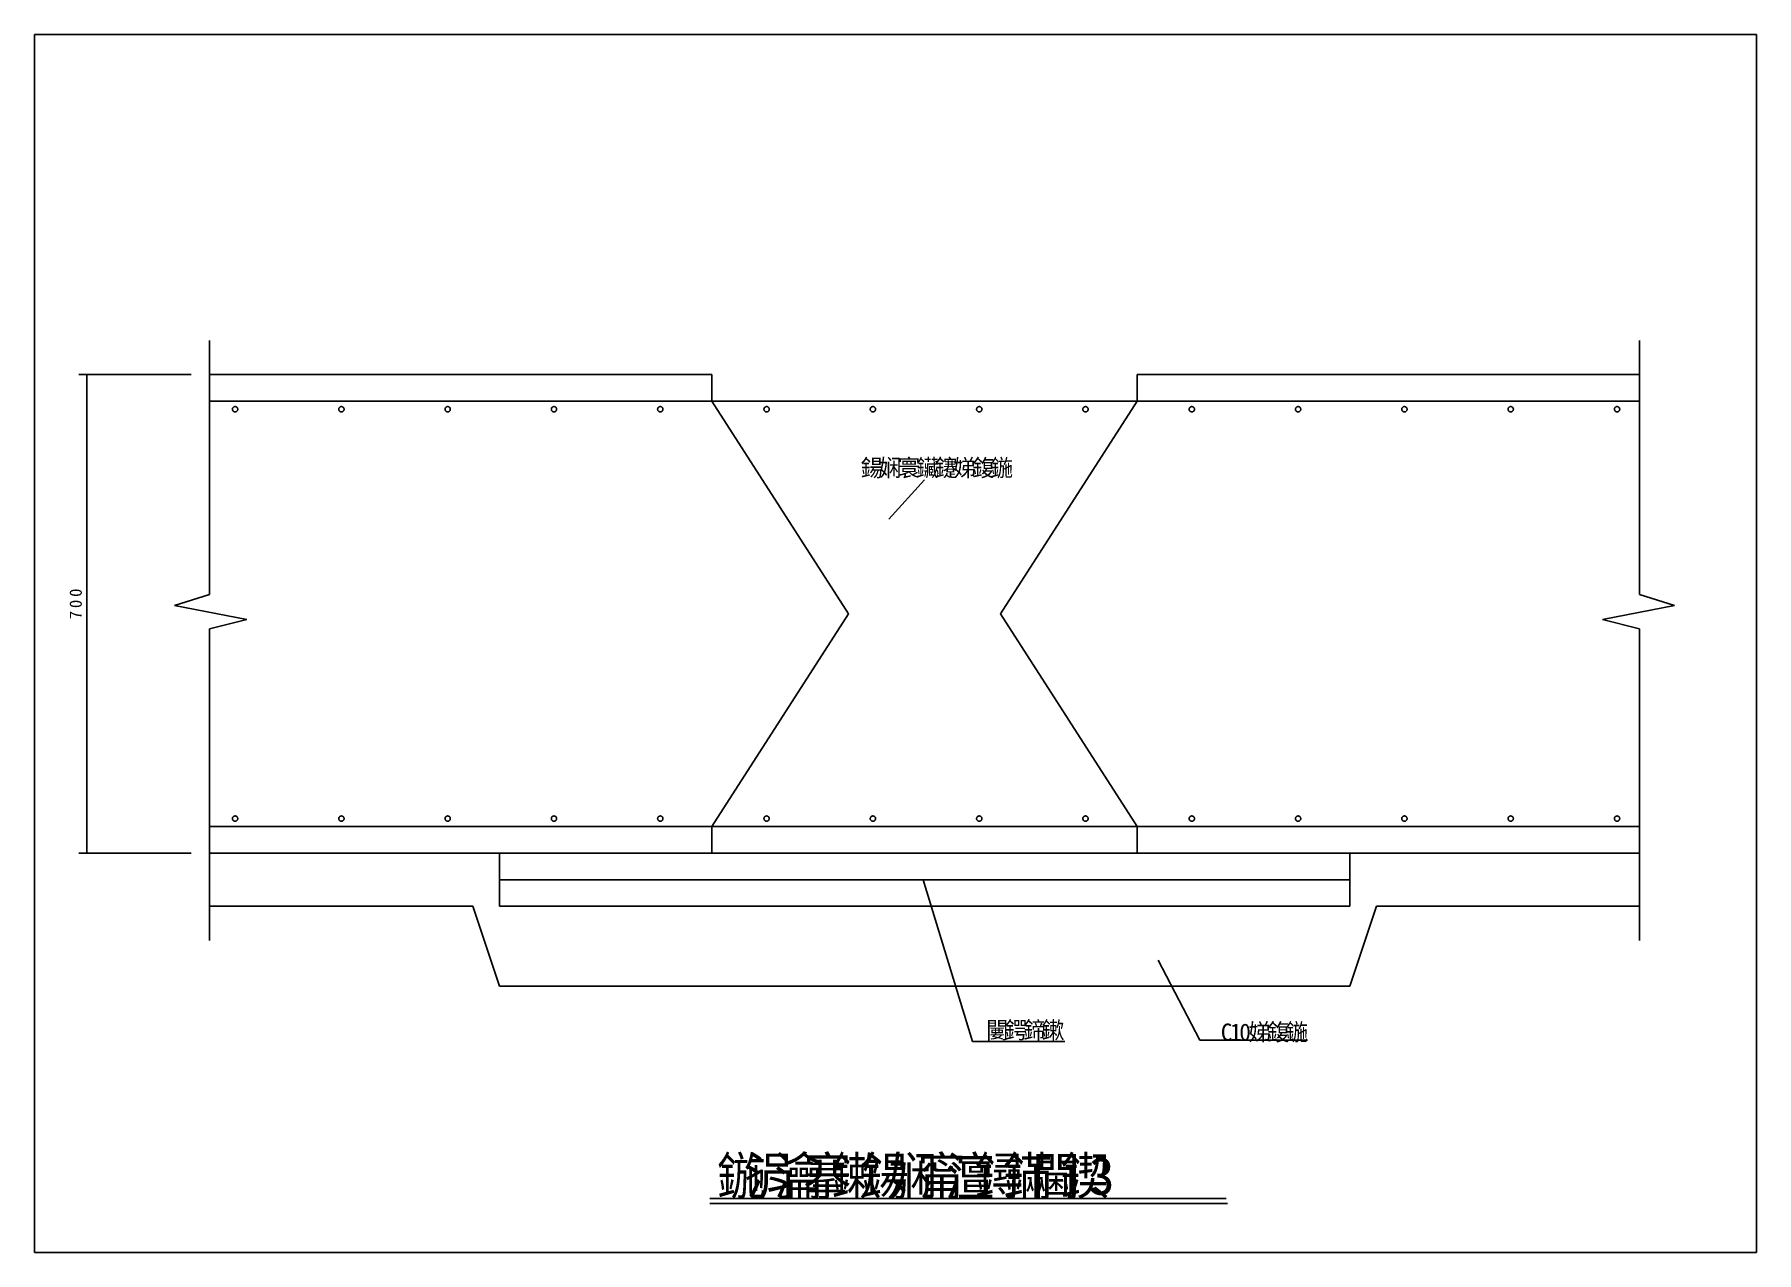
# Model space of a CAD drawing. Header units: metres. Extents: x 0 to 420, y 0 to 297.
import ezdxf

# ---------------------------------------------------------------- set-up
doc = ezdxf.new("R2010")
doc.units = ezdxf.units.M

msp = doc.modelspace()

# ---------------------------------------------------------------- linework, layer by layer
for p, q in [((420, 297), (0, 297)), ((0, 297), (0, 0)), ((420, 0), (420, 297)), ((42.71, 160.43), (42.71, 222.38)), ((391.48, 160.43), (391.48, 222.38)), ((38.19, 214.05), (10.8, 214.05)), ((12.8, 214.05), (12.8, 97.38)), ((42.71, 214.05), (165.24, 214.05)), ((165.24, 214.05), (165.24, 207.57)), ((268.95, 214.05), (391.48, 214.05)), ((268.95, 214.05), (268.95, 207.57)), ((42.71, 207.57), (391.48, 207.57)), ((165.24, 207.57), (198.57, 155.71)), ((268.95, 207.57), (235.61, 155.71)), ((208.4, 178.79), (217.06, 188.43)), ((42.71, 160.43), (34.18, 157.77)), ((391.48, 160.43), (400.01, 157.77)), ((34.18, 157.77), (51.76, 154.35)), ((198.57, 155.71), (165.24, 103.86)), ((235.61, 155.71), (268.95, 103.86)), ((400.01, 157.77), (382.42, 154.35)), ((51.76, 154.35), (42.71, 152.09)), ((42.71, 76.08), (42.71, 152.09)), ((382.42, 154.35), (391.48, 152.09)), ((391.48, 76.08), (391.48, 152.09)), ((42.71, 103.86), (391.48, 103.86)), ((165.24, 103.86), (165.24, 97.38)), ((268.95, 103.86), (268.95, 97.38)), ((38.19, 97.38), (10.8, 97.38)), ((391.48, 97.38), (42.71, 97.38)), ((113.39, 84.42), (113.39, 97.38)), ((320.8, 84.42), (320.8, 97.38)), ((113.39, 90.9), (320.8, 90.9)), ((216.77, 90.9), (228.81, 51.45)), ((106.91, 84.42), (42.71, 84.42)), ((106.91, 84.42), (113.39, 64.97)), ((320.8, 84.42), (113.39, 84.42)), ((327.28, 84.42), (320.8, 64.97)), ((391.48, 84.42), (327.28, 84.42)), ((274.04, 71.29), (284.24, 51.77)), ((320.8, 64.97), (113.39, 64.97)), ((228.81, 51.45), (251.31, 51.45)), ((284.24, 51.77), (310.46, 51.77)), ((164.69, 13.17), (290.68, 13.17)), ((164.69, 11.97), (290.97, 11.97)), ((0, 0), (420, 0))]:
    msp.add_line(p, q)
for points in [[(49.58, 205.62), (49.58, 205.68), (49.57, 205.75), (49.56, 205.81), (49.53, 205.87), (49.51, 205.93), (49.47, 205.98), (49.44, 206.03), (49.39, 206.08), (49.35, 206.12), (49.29, 206.16), (49.24, 206.19), (49.18, 206.22), (49.12, 206.24), (49.06, 206.26), (49, 206.27), (48.93, 206.27), (48.87, 206.27), (48.81, 206.26), (48.75, 206.24), (48.69, 206.22), (48.63, 206.19), (48.57, 206.16), (48.52, 206.12), (48.48, 206.08), (48.43, 206.03), (48.4, 205.98), (48.36, 205.93), (48.34, 205.87), (48.31, 205.81), (48.3, 205.75), (48.29, 205.68), (48.29, 205.62), (48.29, 205.62)], [(75.51, 205.62), (75.51, 205.68), (75.5, 205.75), (75.48, 205.81), (75.46, 205.87), (75.43, 205.93), (75.4, 205.98), (75.36, 206.03), (75.32, 206.08), (75.27, 206.12), (75.22, 206.16), (75.17, 206.19), (75.11, 206.22), (75.05, 206.24), (74.99, 206.26), (74.92, 206.27), (74.86, 206.27), (74.8, 206.27), (74.73, 206.26), (74.67, 206.24), (74.61, 206.22), (74.56, 206.19), (74.5, 206.16), (74.45, 206.12), (74.4, 206.08), (74.36, 206.03), (74.32, 205.98), (74.29, 205.93), (74.26, 205.87), (74.24, 205.81), (74.23, 205.75), (74.22, 205.68), (74.21, 205.62), (74.21, 205.62)], [(101.43, 205.62), (101.43, 205.68), (101.42, 205.75), (101.41, 205.81), (101.39, 205.87), (101.36, 205.93), (101.33, 205.98), (101.29, 206.03), (101.25, 206.08), (101.2, 206.12), (101.15, 206.16), (101.09, 206.19), (101.03, 206.22), (100.97, 206.24), (100.91, 206.26), (100.85, 206.27), (100.79, 206.27), (100.72, 206.27), (100.66, 206.26), (100.6, 206.24), (100.54, 206.22), (100.48, 206.19), (100.43, 206.16), (100.38, 206.12), (100.33, 206.08), (100.29, 206.03), (100.25, 205.98), (100.22, 205.93), (100.19, 205.87), (100.17, 205.81), (100.15, 205.75), (100.14, 205.68), (100.14, 205.62), (100.14, 205.62)], [(127.36, 205.62), (127.36, 205.68), (127.35, 205.75), (127.33, 205.81), (127.31, 205.87), (127.28, 205.93), (127.25, 205.98), (127.21, 206.03), (127.17, 206.08), (127.12, 206.12), (127.07, 206.16), (127.02, 206.19), (126.96, 206.22), (126.9, 206.24), (126.84, 206.26), (126.78, 206.27), (126.71, 206.27), (126.65, 206.27), (126.59, 206.26), (126.52, 206.24), (126.46, 206.22), (126.41, 206.19), (126.35, 206.16), (126.3, 206.12), (126.25, 206.08), (126.21, 206.03), (126.17, 205.98), (126.14, 205.93), (126.11, 205.87), (126.09, 205.81), (126.08, 205.75), (126.07, 205.68), (126.06, 205.62), (126.06, 205.62)], [(153.29, 205.62), (153.28, 205.68), (153.27, 205.75), (153.26, 205.81), (153.24, 205.87), (153.21, 205.93), (153.18, 205.98), (153.14, 206.03), (153.1, 206.08), (153.05, 206.12), (153, 206.16), (152.94, 206.19), (152.89, 206.22), (152.83, 206.24), (152.76, 206.26), (152.7, 206.27), (152.64, 206.27), (152.58, 206.27), (152.51, 206.26), (152.45, 206.24), (152.39, 206.22), (152.33, 206.19), (152.28, 206.16), (152.23, 206.12), (152.18, 206.08), (152.14, 206.03), (152.1, 205.98), (152.07, 205.93), (152.04, 205.87), (152.02, 205.81), (152, 205.75), (151.99, 205.68), (151.99, 205.62), (151.99, 205.62)], [(179.21, 205.62), (179.21, 205.68), (179.2, 205.75), (179.18, 205.81), (179.16, 205.87), (179.14, 205.93), (179.1, 205.98), (179.07, 206.03), (179.02, 206.08), (178.98, 206.12), (178.92, 206.16), (178.87, 206.19), (178.81, 206.22), (178.75, 206.24), (178.69, 206.26), (178.63, 206.27), (178.56, 206.27), (178.5, 206.27), (178.44, 206.26), (178.38, 206.24), (178.32, 206.22), (178.26, 206.19), (178.2, 206.16), (178.15, 206.12), (178.11, 206.08), (178.06, 206.03), (178.03, 205.98), (177.99, 205.93), (177.97, 205.87), (177.94, 205.81), (177.93, 205.75), (177.92, 205.68), (177.92, 205.62), (177.92, 205.62)], [(205.14, 205.62), (205.14, 205.68), (205.13, 205.75), (205.11, 205.81), (205.09, 205.87), (205.06, 205.93), (205.03, 205.98), (204.99, 206.03), (204.95, 206.08), (204.9, 206.12), (204.85, 206.16), (204.8, 206.19), (204.74, 206.22), (204.68, 206.24), (204.62, 206.26), (204.55, 206.27), (204.49, 206.27), (204.43, 206.27), (204.36, 206.26), (204.3, 206.24), (204.24, 206.22), (204.18, 206.19), (204.13, 206.16), (204.08, 206.12), (204.03, 206.08), (203.99, 206.03), (203.95, 205.98), (203.92, 205.93), (203.89, 205.87), (203.87, 205.81), (203.85, 205.75), (203.85, 205.68), (203.84, 205.62), (203.84, 205.62)], [(231.06, 205.62), (231.06, 205.68), (231.05, 205.75), (231.04, 205.81), (231.02, 205.87), (230.99, 205.93), (230.96, 205.98), (230.92, 206.03), (230.87, 206.08), (230.83, 206.12), (230.78, 206.16), (230.72, 206.19), (230.66, 206.22), (230.6, 206.24), (230.54, 206.26), (230.48, 206.27), (230.42, 206.27), (230.35, 206.27), (230.29, 206.26), (230.23, 206.24), (230.17, 206.22), (230.11, 206.19), (230.06, 206.16), (230.01, 206.12), (229.96, 206.08), (229.92, 206.03), (229.88, 205.98), (229.84, 205.93), (229.82, 205.87), (229.8, 205.81), (229.78, 205.75), (229.77, 205.68), (229.77, 205.62), (229.77, 205.62)], [(256.99, 205.62), (256.99, 205.68), (256.98, 205.75), (256.96, 205.81), (256.94, 205.87), (256.91, 205.93), (256.88, 205.98), (256.84, 206.03), (256.8, 206.08), (256.75, 206.12), (256.7, 206.16), (256.65, 206.19), (256.59, 206.22), (256.53, 206.24), (256.47, 206.26), (256.41, 206.27), (256.34, 206.27), (256.28, 206.27), (256.22, 206.26), (256.15, 206.24), (256.09, 206.22), (256.04, 206.19), (255.98, 206.16), (255.93, 206.12), (255.88, 206.08), (255.84, 206.03), (255.8, 205.98), (255.77, 205.93), (255.74, 205.87), (255.72, 205.81), (255.71, 205.75), (255.7, 205.68), (255.69, 205.62), (255.69, 205.62)], [(282.92, 205.62), (282.91, 205.68), (282.9, 205.75), (282.89, 205.81), (282.87, 205.87), (282.84, 205.93), (282.81, 205.98), (282.77, 206.03), (282.73, 206.08), (282.68, 206.12), (282.63, 206.16), (282.57, 206.19), (282.52, 206.22), (282.46, 206.24), (282.39, 206.26), (282.33, 206.27), (282.27, 206.27), (282.2, 206.27), (282.14, 206.26), (282.08, 206.24), (282.02, 206.22), (281.96, 206.19), (281.91, 206.16), (281.86, 206.12), (281.81, 206.08), (281.77, 206.03), (281.73, 205.98), (281.7, 205.93), (281.67, 205.87), (281.65, 205.81), (281.63, 205.75), (281.62, 205.68), (281.62, 205.62), (281.62, 205.62)], [(308.84, 205.62), (308.84, 205.68), (308.83, 205.75), (308.81, 205.81), (308.79, 205.87), (308.77, 205.93), (308.73, 205.98), (308.7, 206.03), (308.65, 206.08), (308.61, 206.12), (308.55, 206.16), (308.5, 206.19), (308.44, 206.22), (308.38, 206.24), (308.32, 206.26), (308.26, 206.27), (308.19, 206.27), (308.13, 206.27), (308.07, 206.26), (308.01, 206.24), (307.95, 206.22), (307.89, 206.19), (307.83, 206.16), (307.78, 206.12), (307.74, 206.08), (307.69, 206.03), (307.66, 205.98), (307.62, 205.93), (307.6, 205.87), (307.57, 205.81), (307.56, 205.75), (307.55, 205.68), (307.55, 205.62), (307.55, 205.62)], [(334.77, 205.62), (334.77, 205.68), (334.76, 205.75), (334.74, 205.81), (334.72, 205.87), (334.69, 205.93), (334.66, 205.98), (334.62, 206.03), (334.58, 206.08), (334.53, 206.12), (334.48, 206.16), (334.43, 206.19), (334.37, 206.22), (334.31, 206.24), (334.25, 206.26), (334.18, 206.27), (334.12, 206.27), (334.06, 206.27), (333.99, 206.26), (333.93, 206.24), (333.87, 206.22), (333.81, 206.19), (333.76, 206.16), (333.71, 206.12), (333.66, 206.08), (333.62, 206.03), (333.58, 205.98), (333.55, 205.93), (333.52, 205.87), (333.5, 205.81), (333.48, 205.75), (333.48, 205.68), (333.47, 205.62), (333.47, 205.62)], [(360.69, 205.62), (360.69, 205.68), (360.68, 205.75), (360.67, 205.81), (360.64, 205.87), (360.62, 205.93), (360.58, 205.98), (360.55, 206.03), (360.5, 206.08), (360.46, 206.12), (360.41, 206.16), (360.35, 206.19), (360.29, 206.22), (360.23, 206.24), (360.17, 206.26), (360.11, 206.27), (360.05, 206.27), (359.98, 206.27), (359.92, 206.26), (359.86, 206.24), (359.8, 206.22), (359.74, 206.19), (359.69, 206.16), (359.63, 206.12), (359.59, 206.08), (359.54, 206.03), (359.51, 205.98), (359.47, 205.93), (359.45, 205.87), (359.43, 205.81), (359.41, 205.75), (359.4, 205.68), (359.4, 205.62), (359.4, 205.62)], [(386.62, 205.62), (386.62, 205.68), (386.61, 205.75), (386.59, 205.81), (386.57, 205.87), (386.54, 205.93), (386.51, 205.98), (386.47, 206.03), (386.43, 206.08), (386.38, 206.12), (386.33, 206.16), (386.28, 206.19), (386.22, 206.22), (386.16, 206.24), (386.1, 206.26), (386.04, 206.27), (385.97, 206.27), (385.91, 206.27), (385.85, 206.26), (385.78, 206.24), (385.72, 206.22), (385.67, 206.19), (385.61, 206.16), (385.56, 206.12), (385.51, 206.08), (385.47, 206.03), (385.43, 205.98), (385.4, 205.93), (385.37, 205.87), (385.35, 205.81), (385.34, 205.75), (385.33, 205.68), (385.32, 205.62), (385.32, 205.62)], [(48.29, 205.62), (48.29, 205.56), (48.3, 205.49), (48.31, 205.43), (48.34, 205.37), (48.36, 205.32), (48.4, 205.26), (48.43, 205.21), (48.48, 205.16), (48.52, 205.12), (48.57, 205.08), (48.63, 205.05), (48.69, 205.02), (48.75, 205), (48.81, 204.98), (48.87, 204.98), (48.93, 204.97), (49, 204.98), (49.06, 204.98), (49.12, 205), (49.18, 205.02), (49.24, 205.05), (49.29, 205.08), (49.35, 205.12), (49.39, 205.16), (49.44, 205.21), (49.47, 205.26), (49.51, 205.32), (49.53, 205.37), (49.56, 205.43), (49.57, 205.49), (49.58, 205.56), (49.58, 205.62), (49.58, 205.62)], [(74.21, 205.62), (74.22, 205.56), (74.23, 205.49), (74.24, 205.43), (74.26, 205.37), (74.29, 205.32), (74.32, 205.26), (74.36, 205.21), (74.4, 205.16), (74.45, 205.12), (74.5, 205.08), (74.56, 205.05), (74.61, 205.02), (74.67, 205), (74.73, 204.98), (74.8, 204.98), (74.86, 204.97), (74.92, 204.98), (74.99, 204.98), (75.05, 205), (75.11, 205.02), (75.17, 205.05), (75.22, 205.08), (75.27, 205.12), (75.32, 205.16), (75.36, 205.21), (75.4, 205.26), (75.43, 205.32), (75.46, 205.37), (75.48, 205.43), (75.5, 205.49), (75.51, 205.56), (75.51, 205.62), (75.51, 205.62)], [(100.14, 205.62), (100.14, 205.56), (100.15, 205.49), (100.17, 205.43), (100.19, 205.37), (100.22, 205.32), (100.25, 205.26), (100.29, 205.21), (100.33, 205.16), (100.38, 205.12), (100.43, 205.08), (100.48, 205.05), (100.54, 205.02), (100.6, 205), (100.66, 204.98), (100.72, 204.98), (100.79, 204.97), (100.85, 204.98), (100.91, 204.98), (100.97, 205), (101.03, 205.02), (101.09, 205.05), (101.15, 205.08), (101.2, 205.12), (101.25, 205.16), (101.29, 205.21), (101.33, 205.26), (101.36, 205.32), (101.39, 205.37), (101.41, 205.43), (101.42, 205.49), (101.43, 205.56), (101.43, 205.62), (101.43, 205.62)], [(126.06, 205.62), (126.07, 205.56), (126.08, 205.49), (126.09, 205.43), (126.11, 205.37), (126.14, 205.32), (126.17, 205.26), (126.21, 205.21), (126.25, 205.16), (126.3, 205.12), (126.35, 205.08), (126.41, 205.05), (126.46, 205.02), (126.52, 205), (126.59, 204.98), (126.65, 204.98), (126.71, 204.97), (126.78, 204.98), (126.84, 204.98), (126.9, 205), (126.96, 205.02), (127.02, 205.05), (127.07, 205.08), (127.12, 205.12), (127.17, 205.16), (127.21, 205.21), (127.25, 205.26), (127.28, 205.32), (127.31, 205.37), (127.33, 205.43), (127.35, 205.49), (127.36, 205.56), (127.36, 205.62), (127.36, 205.62)], [(151.99, 205.62), (151.99, 205.56), (152, 205.49), (152.02, 205.43), (152.04, 205.37), (152.07, 205.32), (152.1, 205.26), (152.14, 205.21), (152.18, 205.16), (152.23, 205.12), (152.28, 205.08), (152.33, 205.05), (152.39, 205.02), (152.45, 205), (152.51, 204.98), (152.58, 204.98), (152.64, 204.97), (152.7, 204.98), (152.76, 204.98), (152.83, 205), (152.89, 205.02), (152.94, 205.05), (153, 205.08), (153.05, 205.12), (153.1, 205.16), (153.14, 205.21), (153.18, 205.26), (153.21, 205.32), (153.24, 205.37), (153.26, 205.43), (153.27, 205.49), (153.28, 205.56), (153.29, 205.62), (153.29, 205.62)], [(177.92, 205.62), (177.92, 205.56), (177.93, 205.49), (177.94, 205.43), (177.97, 205.37), (177.99, 205.32), (178.03, 205.26), (178.06, 205.21), (178.11, 205.16), (178.15, 205.12), (178.2, 205.08), (178.26, 205.05), (178.32, 205.02), (178.38, 205), (178.44, 204.98), (178.5, 204.98), (178.56, 204.97), (178.63, 204.98), (178.69, 204.98), (178.75, 205), (178.81, 205.02), (178.87, 205.05), (178.92, 205.08), (178.98, 205.12), (179.02, 205.16), (179.07, 205.21), (179.1, 205.26), (179.14, 205.32), (179.16, 205.37), (179.18, 205.43), (179.2, 205.49), (179.21, 205.56), (179.21, 205.62), (179.21, 205.62)], [(203.84, 205.62), (203.85, 205.56), (203.85, 205.49), (203.87, 205.43), (203.89, 205.37), (203.92, 205.32), (203.95, 205.26), (203.99, 205.21), (204.03, 205.16), (204.08, 205.12), (204.13, 205.08), (204.18, 205.05), (204.24, 205.02), (204.3, 205), (204.36, 204.98), (204.43, 204.98), (204.49, 204.97), (204.55, 204.98), (204.62, 204.98), (204.68, 205), (204.74, 205.02), (204.8, 205.05), (204.85, 205.08), (204.9, 205.12), (204.95, 205.16), (204.99, 205.21), (205.03, 205.26), (205.06, 205.32), (205.09, 205.37), (205.11, 205.43), (205.13, 205.49), (205.14, 205.56), (205.14, 205.62), (205.14, 205.62)], [(229.77, 205.62), (229.77, 205.56), (229.78, 205.49), (229.8, 205.43), (229.82, 205.37), (229.84, 205.32), (229.88, 205.26), (229.92, 205.21), (229.96, 205.16), (230.01, 205.12), (230.06, 205.08), (230.11, 205.05), (230.17, 205.02), (230.23, 205), (230.29, 204.98), (230.35, 204.98), (230.42, 204.97), (230.48, 204.98), (230.54, 204.98), (230.6, 205), (230.66, 205.02), (230.72, 205.05), (230.78, 205.08), (230.83, 205.12), (230.87, 205.16), (230.92, 205.21), (230.96, 205.26), (230.99, 205.32), (231.02, 205.37), (231.04, 205.43), (231.05, 205.49), (231.06, 205.56), (231.06, 205.62), (231.06, 205.62)], [(255.69, 205.62), (255.7, 205.56), (255.71, 205.49), (255.72, 205.43), (255.74, 205.37), (255.77, 205.32), (255.8, 205.26), (255.84, 205.21), (255.88, 205.16), (255.93, 205.12), (255.98, 205.08), (256.04, 205.05), (256.09, 205.02), (256.15, 205), (256.22, 204.98), (256.28, 204.98), (256.34, 204.97), (256.41, 204.98), (256.47, 204.98), (256.53, 205), (256.59, 205.02), (256.65, 205.05), (256.7, 205.08), (256.75, 205.12), (256.8, 205.16), (256.84, 205.21), (256.88, 205.26), (256.91, 205.32), (256.94, 205.37), (256.96, 205.43), (256.98, 205.49), (256.99, 205.56), (256.99, 205.62), (256.99, 205.62)], [(281.62, 205.62), (281.62, 205.56), (281.63, 205.49), (281.65, 205.43), (281.67, 205.37), (281.7, 205.32), (281.73, 205.26), (281.77, 205.21), (281.81, 205.16), (281.86, 205.12), (281.91, 205.08), (281.96, 205.05), (282.02, 205.02), (282.08, 205), (282.14, 204.98), (282.2, 204.98), (282.27, 204.97), (282.33, 204.98), (282.39, 204.98), (282.46, 205), (282.52, 205.02), (282.57, 205.05), (282.63, 205.08), (282.68, 205.12), (282.73, 205.16), (282.77, 205.21), (282.81, 205.26), (282.84, 205.32), (282.87, 205.37), (282.89, 205.43), (282.9, 205.49), (282.91, 205.56), (282.92, 205.62), (282.92, 205.62)], [(307.55, 205.62), (307.55, 205.56), (307.56, 205.49), (307.57, 205.43), (307.6, 205.37), (307.62, 205.32), (307.66, 205.26), (307.69, 205.21), (307.74, 205.16), (307.78, 205.12), (307.83, 205.08), (307.89, 205.05), (307.95, 205.02), (308.01, 205), (308.07, 204.98), (308.13, 204.98), (308.19, 204.97), (308.26, 204.98), (308.32, 204.98), (308.38, 205), (308.44, 205.02), (308.5, 205.05), (308.55, 205.08), (308.61, 205.12), (308.65, 205.16), (308.7, 205.21), (308.73, 205.26), (308.77, 205.32), (308.79, 205.37), (308.81, 205.43), (308.83, 205.49), (308.84, 205.56), (308.84, 205.62), (308.84, 205.62)], [(333.47, 205.62), (333.48, 205.56), (333.48, 205.49), (333.5, 205.43), (333.52, 205.37), (333.55, 205.32), (333.58, 205.26), (333.62, 205.21), (333.66, 205.16), (333.71, 205.12), (333.76, 205.08), (333.81, 205.05), (333.87, 205.02), (333.93, 205), (333.99, 204.98), (334.06, 204.98), (334.12, 204.97), (334.18, 204.98), (334.25, 204.98), (334.31, 205), (334.37, 205.02), (334.43, 205.05), (334.48, 205.08), (334.53, 205.12), (334.58, 205.16), (334.62, 205.21), (334.66, 205.26), (334.69, 205.32), (334.72, 205.37), (334.74, 205.43), (334.76, 205.49), (334.77, 205.56), (334.77, 205.62), (334.77, 205.62)], [(359.4, 205.62), (359.4, 205.56), (359.41, 205.49), (359.43, 205.43), (359.45, 205.37), (359.47, 205.32), (359.51, 205.26), (359.54, 205.21), (359.59, 205.16), (359.63, 205.12), (359.69, 205.08), (359.74, 205.05), (359.8, 205.02), (359.86, 205), (359.92, 204.98), (359.98, 204.98), (360.05, 204.97), (360.11, 204.98), (360.17, 204.98), (360.23, 205), (360.29, 205.02), (360.35, 205.05), (360.41, 205.08), (360.46, 205.12), (360.5, 205.16), (360.55, 205.21), (360.58, 205.26), (360.62, 205.32), (360.64, 205.37), (360.67, 205.43), (360.68, 205.49), (360.69, 205.56), (360.69, 205.62), (360.69, 205.62)], [(385.32, 205.62), (385.33, 205.56), (385.34, 205.49), (385.35, 205.43), (385.37, 205.37), (385.4, 205.32), (385.43, 205.26), (385.47, 205.21), (385.51, 205.16), (385.56, 205.12), (385.61, 205.08), (385.67, 205.05), (385.72, 205.02), (385.78, 205), (385.85, 204.98), (385.91, 204.98), (385.97, 204.97), (386.04, 204.98), (386.1, 204.98), (386.16, 205), (386.22, 205.02), (386.28, 205.05), (386.33, 205.08), (386.38, 205.12), (386.43, 205.16), (386.47, 205.21), (386.51, 205.26), (386.54, 205.32), (386.57, 205.37), (386.59, 205.43), (386.61, 205.49), (386.62, 205.56), (386.62, 205.62), (386.62, 205.62)], [(49.58, 105.81), (49.58, 105.87), (49.57, 105.93), (49.56, 106), (49.53, 106.06), (49.51, 106.11), (49.47, 106.17), (49.44, 106.22), (49.39, 106.27), (49.35, 106.31), (49.29, 106.35), (49.24, 106.38), (49.18, 106.41), (49.12, 106.43), (49.06, 106.44), (49, 106.45), (48.93, 106.46), (48.87, 106.45), (48.81, 106.44), (48.75, 106.43), (48.69, 106.41), (48.63, 106.38), (48.57, 106.35), (48.52, 106.31), (48.48, 106.27), (48.43, 106.22), (48.4, 106.17), (48.36, 106.11), (48.34, 106.06), (48.31, 106), (48.3, 105.93), (48.29, 105.87), (48.29, 105.81), (48.29, 105.81)], [(48.29, 105.81), (48.29, 105.74), (48.3, 105.68), (48.31, 105.62), (48.34, 105.56), (48.36, 105.5), (48.4, 105.45), (48.43, 105.4), (48.48, 105.35), (48.52, 105.31), (48.57, 105.27), (48.63, 105.24), (48.69, 105.21), (48.75, 105.19), (48.81, 105.17), (48.87, 105.16), (48.93, 105.16), (49, 105.16), (49.06, 105.17), (49.12, 105.19), (49.18, 105.21), (49.24, 105.24), (49.29, 105.27), (49.35, 105.31), (49.39, 105.35), (49.44, 105.4), (49.47, 105.45), (49.51, 105.5), (49.53, 105.56), (49.56, 105.62), (49.57, 105.68), (49.58, 105.74), (49.58, 105.81), (49.58, 105.81)], [(75.51, 105.81), (75.51, 105.87), (75.5, 105.93), (75.48, 106), (75.46, 106.06), (75.43, 106.11), (75.4, 106.17), (75.36, 106.22), (75.32, 106.27), (75.27, 106.31), (75.22, 106.35), (75.17, 106.38), (75.11, 106.41), (75.05, 106.43), (74.99, 106.44), (74.92, 106.45), (74.86, 106.46), (74.8, 106.45), (74.73, 106.44), (74.67, 106.43), (74.61, 106.41), (74.56, 106.38), (74.5, 106.35), (74.45, 106.31), (74.4, 106.27), (74.36, 106.22), (74.32, 106.17), (74.29, 106.11), (74.26, 106.06), (74.24, 106), (74.23, 105.93), (74.22, 105.87), (74.21, 105.81), (74.21, 105.81)], [(74.21, 105.81), (74.22, 105.74), (74.23, 105.68), (74.24, 105.62), (74.26, 105.56), (74.29, 105.5), (74.32, 105.45), (74.36, 105.4), (74.4, 105.35), (74.45, 105.31), (74.5, 105.27), (74.56, 105.24), (74.61, 105.21), (74.67, 105.19), (74.73, 105.17), (74.8, 105.16), (74.86, 105.16), (74.92, 105.16), (74.99, 105.17), (75.05, 105.19), (75.11, 105.21), (75.17, 105.24), (75.22, 105.27), (75.27, 105.31), (75.32, 105.35), (75.36, 105.4), (75.4, 105.45), (75.43, 105.5), (75.46, 105.56), (75.48, 105.62), (75.5, 105.68), (75.51, 105.74), (75.51, 105.81), (75.51, 105.81)], [(101.43, 105.81), (101.43, 105.87), (101.42, 105.93), (101.41, 106), (101.39, 106.06), (101.36, 106.11), (101.33, 106.17), (101.29, 106.22), (101.25, 106.27), (101.2, 106.31), (101.15, 106.35), (101.09, 106.38), (101.03, 106.41), (100.97, 106.43), (100.91, 106.44), (100.85, 106.45), (100.79, 106.46), (100.72, 106.45), (100.66, 106.44), (100.6, 106.43), (100.54, 106.41), (100.48, 106.38), (100.43, 106.35), (100.38, 106.31), (100.33, 106.27), (100.29, 106.22), (100.25, 106.17), (100.22, 106.11), (100.19, 106.06), (100.17, 106), (100.15, 105.93), (100.14, 105.87), (100.14, 105.81), (100.14, 105.81)], [(100.14, 105.81), (100.14, 105.74), (100.15, 105.68), (100.17, 105.62), (100.19, 105.56), (100.22, 105.5), (100.25, 105.45), (100.29, 105.4), (100.33, 105.35), (100.38, 105.31), (100.43, 105.27), (100.48, 105.24), (100.54, 105.21), (100.6, 105.19), (100.66, 105.17), (100.72, 105.16), (100.79, 105.16), (100.85, 105.16), (100.91, 105.17), (100.97, 105.19), (101.03, 105.21), (101.09, 105.24), (101.15, 105.27), (101.2, 105.31), (101.25, 105.35), (101.29, 105.4), (101.33, 105.45), (101.36, 105.5), (101.39, 105.56), (101.41, 105.62), (101.42, 105.68), (101.43, 105.74), (101.43, 105.81), (101.43, 105.81)], [(127.36, 105.81), (127.36, 105.87), (127.35, 105.93), (127.33, 106), (127.31, 106.06), (127.28, 106.11), (127.25, 106.17), (127.21, 106.22), (127.17, 106.27), (127.12, 106.31), (127.07, 106.35), (127.02, 106.38), (126.96, 106.41), (126.9, 106.43), (126.84, 106.44), (126.78, 106.45), (126.71, 106.46), (126.65, 106.45), (126.59, 106.44), (126.52, 106.43), (126.46, 106.41), (126.41, 106.38), (126.35, 106.35), (126.3, 106.31), (126.25, 106.27), (126.21, 106.22), (126.17, 106.17), (126.14, 106.11), (126.11, 106.06), (126.09, 106), (126.08, 105.93), (126.07, 105.87), (126.06, 105.81), (126.06, 105.81)], [(126.06, 105.81), (126.07, 105.74), (126.08, 105.68), (126.09, 105.62), (126.11, 105.56), (126.14, 105.5), (126.17, 105.45), (126.21, 105.4), (126.25, 105.35), (126.3, 105.31), (126.35, 105.27), (126.41, 105.24), (126.46, 105.21), (126.52, 105.19), (126.59, 105.17), (126.65, 105.16), (126.71, 105.16), (126.78, 105.16), (126.84, 105.17), (126.9, 105.19), (126.96, 105.21), (127.02, 105.24), (127.07, 105.27), (127.12, 105.31), (127.17, 105.35), (127.21, 105.4), (127.25, 105.45), (127.28, 105.5), (127.31, 105.56), (127.33, 105.62), (127.35, 105.68), (127.36, 105.74), (127.36, 105.81), (127.36, 105.81)], [(153.29, 105.81), (153.28, 105.87), (153.27, 105.93), (153.26, 106), (153.24, 106.06), (153.21, 106.11), (153.18, 106.17), (153.14, 106.22), (153.1, 106.27), (153.05, 106.31), (153, 106.35), (152.94, 106.38), (152.89, 106.41), (152.83, 106.43), (152.76, 106.44), (152.7, 106.45), (152.64, 106.46), (152.58, 106.45), (152.51, 106.44), (152.45, 106.43), (152.39, 106.41), (152.33, 106.38), (152.28, 106.35), (152.23, 106.31), (152.18, 106.27), (152.14, 106.22), (152.1, 106.17), (152.07, 106.11), (152.04, 106.06), (152.02, 106), (152, 105.93), (151.99, 105.87), (151.99, 105.81), (151.99, 105.81)], [(151.99, 105.81), (151.99, 105.74), (152, 105.68), (152.02, 105.62), (152.04, 105.56), (152.07, 105.5), (152.1, 105.45), (152.14, 105.4), (152.18, 105.35), (152.23, 105.31), (152.28, 105.27), (152.33, 105.24), (152.39, 105.21), (152.45, 105.19), (152.51, 105.17), (152.58, 105.16), (152.64, 105.16), (152.7, 105.16), (152.76, 105.17), (152.83, 105.19), (152.89, 105.21), (152.94, 105.24), (153, 105.27), (153.05, 105.31), (153.1, 105.35), (153.14, 105.4), (153.18, 105.45), (153.21, 105.5), (153.24, 105.56), (153.26, 105.62), (153.27, 105.68), (153.28, 105.74), (153.29, 105.81), (153.29, 105.81)], [(179.21, 105.81), (179.21, 105.87), (179.2, 105.93), (179.18, 106), (179.16, 106.06), (179.14, 106.11), (179.1, 106.17), (179.07, 106.22), (179.02, 106.27), (178.98, 106.31), (178.92, 106.35), (178.87, 106.38), (178.81, 106.41), (178.75, 106.43), (178.69, 106.44), (178.63, 106.45), (178.56, 106.46), (178.5, 106.45), (178.44, 106.44), (178.38, 106.43), (178.32, 106.41), (178.26, 106.38), (178.2, 106.35), (178.15, 106.31), (178.11, 106.27), (178.06, 106.22), (178.03, 106.17), (177.99, 106.11), (177.97, 106.06), (177.94, 106), (177.93, 105.93), (177.92, 105.87), (177.92, 105.81), (177.92, 105.81)], [(177.92, 105.81), (177.92, 105.74), (177.93, 105.68), (177.94, 105.62), (177.97, 105.56), (177.99, 105.5), (178.03, 105.45), (178.06, 105.4), (178.11, 105.35), (178.15, 105.31), (178.2, 105.27), (178.26, 105.24), (178.32, 105.21), (178.38, 105.19), (178.44, 105.17), (178.5, 105.16), (178.56, 105.16), (178.63, 105.16), (178.69, 105.17), (178.75, 105.19), (178.81, 105.21), (178.87, 105.24), (178.92, 105.27), (178.98, 105.31), (179.02, 105.35), (179.07, 105.4), (179.1, 105.45), (179.14, 105.5), (179.16, 105.56), (179.18, 105.62), (179.2, 105.68), (179.21, 105.74), (179.21, 105.81), (179.21, 105.81)], [(205.14, 105.81), (205.14, 105.87), (205.13, 105.93), (205.11, 106), (205.09, 106.06), (205.06, 106.11), (205.03, 106.17), (204.99, 106.22), (204.95, 106.27), (204.9, 106.31), (204.85, 106.35), (204.8, 106.38), (204.74, 106.41), (204.68, 106.43), (204.62, 106.44), (204.55, 106.45), (204.49, 106.46), (204.43, 106.45), (204.36, 106.44), (204.3, 106.43), (204.24, 106.41), (204.18, 106.38), (204.13, 106.35), (204.08, 106.31), (204.03, 106.27), (203.99, 106.22), (203.95, 106.17), (203.92, 106.11), (203.89, 106.06), (203.87, 106), (203.85, 105.93), (203.85, 105.87), (203.84, 105.81), (203.84, 105.81)], [(203.84, 105.81), (203.85, 105.74), (203.85, 105.68), (203.87, 105.62), (203.89, 105.56), (203.92, 105.5), (203.95, 105.45), (203.99, 105.4), (204.03, 105.35), (204.08, 105.31), (204.13, 105.27), (204.18, 105.24), (204.24, 105.21), (204.3, 105.19), (204.36, 105.17), (204.43, 105.16), (204.49, 105.16), (204.55, 105.16), (204.62, 105.17), (204.68, 105.19), (204.74, 105.21), (204.8, 105.24), (204.85, 105.27), (204.9, 105.31), (204.95, 105.35), (204.99, 105.4), (205.03, 105.45), (205.06, 105.5), (205.09, 105.56), (205.11, 105.62), (205.13, 105.68), (205.14, 105.74), (205.14, 105.81), (205.14, 105.81)], [(231.06, 105.81), (231.06, 105.87), (231.05, 105.93), (231.04, 106), (231.02, 106.06), (230.99, 106.11), (230.96, 106.17), (230.92, 106.22), (230.87, 106.27), (230.83, 106.31), (230.78, 106.35), (230.72, 106.38), (230.66, 106.41), (230.6, 106.43), (230.54, 106.44), (230.48, 106.45), (230.42, 106.46), (230.35, 106.45), (230.29, 106.44), (230.23, 106.43), (230.17, 106.41), (230.11, 106.38), (230.06, 106.35), (230.01, 106.31), (229.96, 106.27), (229.92, 106.22), (229.88, 106.17), (229.84, 106.11), (229.82, 106.06), (229.8, 106), (229.78, 105.93), (229.77, 105.87), (229.77, 105.81), (229.77, 105.81)], [(229.77, 105.81), (229.77, 105.74), (229.78, 105.68), (229.8, 105.62), (229.82, 105.56), (229.84, 105.5), (229.88, 105.45), (229.92, 105.4), (229.96, 105.35), (230.01, 105.31), (230.06, 105.27), (230.11, 105.24), (230.17, 105.21), (230.23, 105.19), (230.29, 105.17), (230.35, 105.16), (230.42, 105.16), (230.48, 105.16), (230.54, 105.17), (230.6, 105.19), (230.66, 105.21), (230.72, 105.24), (230.78, 105.27), (230.83, 105.31), (230.87, 105.35), (230.92, 105.4), (230.96, 105.45), (230.99, 105.5), (231.02, 105.56), (231.04, 105.62), (231.05, 105.68), (231.06, 105.74), (231.06, 105.81), (231.06, 105.81)], [(256.99, 105.81), (256.99, 105.87), (256.98, 105.93), (256.96, 106), (256.94, 106.06), (256.91, 106.11), (256.88, 106.17), (256.84, 106.22), (256.8, 106.27), (256.75, 106.31), (256.7, 106.35), (256.65, 106.38), (256.59, 106.41), (256.53, 106.43), (256.47, 106.44), (256.41, 106.45), (256.34, 106.46), (256.28, 106.45), (256.22, 106.44), (256.15, 106.43), (256.09, 106.41), (256.04, 106.38), (255.98, 106.35), (255.93, 106.31), (255.88, 106.27), (255.84, 106.22), (255.8, 106.17), (255.77, 106.11), (255.74, 106.06), (255.72, 106), (255.71, 105.93), (255.7, 105.87), (255.69, 105.81), (255.69, 105.81)], [(255.69, 105.81), (255.7, 105.74), (255.71, 105.68), (255.72, 105.62), (255.74, 105.56), (255.77, 105.5), (255.8, 105.45), (255.84, 105.4), (255.88, 105.35), (255.93, 105.31), (255.98, 105.27), (256.04, 105.24), (256.09, 105.21), (256.15, 105.19), (256.22, 105.17), (256.28, 105.16), (256.34, 105.16), (256.41, 105.16), (256.47, 105.17), (256.53, 105.19), (256.59, 105.21), (256.65, 105.24), (256.7, 105.27), (256.75, 105.31), (256.8, 105.35), (256.84, 105.4), (256.88, 105.45), (256.91, 105.5), (256.94, 105.56), (256.96, 105.62), (256.98, 105.68), (256.99, 105.74), (256.99, 105.81), (256.99, 105.81)], [(282.92, 105.81), (282.91, 105.87), (282.9, 105.93), (282.89, 106), (282.87, 106.06), (282.84, 106.11), (282.81, 106.17), (282.77, 106.22), (282.73, 106.27), (282.68, 106.31), (282.63, 106.35), (282.57, 106.38), (282.52, 106.41), (282.46, 106.43), (282.39, 106.44), (282.33, 106.45), (282.27, 106.46), (282.2, 106.45), (282.14, 106.44), (282.08, 106.43), (282.02, 106.41), (281.96, 106.38), (281.91, 106.35), (281.86, 106.31), (281.81, 106.27), (281.77, 106.22), (281.73, 106.17), (281.7, 106.11), (281.67, 106.06), (281.65, 106), (281.63, 105.93), (281.62, 105.87), (281.62, 105.81), (281.62, 105.81)], [(281.62, 105.81), (281.62, 105.74), (281.63, 105.68), (281.65, 105.62), (281.67, 105.56), (281.7, 105.5), (281.73, 105.45), (281.77, 105.4), (281.81, 105.35), (281.86, 105.31), (281.91, 105.27), (281.96, 105.24), (282.02, 105.21), (282.08, 105.19), (282.14, 105.17), (282.2, 105.16), (282.27, 105.16), (282.33, 105.16), (282.39, 105.17), (282.46, 105.19), (282.52, 105.21), (282.57, 105.24), (282.63, 105.27), (282.68, 105.31), (282.73, 105.35), (282.77, 105.4), (282.81, 105.45), (282.84, 105.5), (282.87, 105.56), (282.89, 105.62), (282.9, 105.68), (282.91, 105.74), (282.92, 105.81), (282.92, 105.81)], [(308.84, 105.81), (308.84, 105.87), (308.83, 105.93), (308.81, 106), (308.79, 106.06), (308.77, 106.11), (308.73, 106.17), (308.7, 106.22), (308.65, 106.27), (308.61, 106.31), (308.55, 106.35), (308.5, 106.38), (308.44, 106.41), (308.38, 106.43), (308.32, 106.44), (308.26, 106.45), (308.19, 106.46), (308.13, 106.45), (308.07, 106.44), (308.01, 106.43), (307.95, 106.41), (307.89, 106.38), (307.83, 106.35), (307.78, 106.31), (307.74, 106.27), (307.69, 106.22), (307.66, 106.17), (307.62, 106.11), (307.6, 106.06), (307.57, 106), (307.56, 105.93), (307.55, 105.87), (307.55, 105.81), (307.55, 105.81)], [(307.55, 105.81), (307.55, 105.74), (307.56, 105.68), (307.57, 105.62), (307.6, 105.56), (307.62, 105.5), (307.66, 105.45), (307.69, 105.4), (307.74, 105.35), (307.78, 105.31), (307.83, 105.27), (307.89, 105.24), (307.95, 105.21), (308.01, 105.19), (308.07, 105.17), (308.13, 105.16), (308.19, 105.16), (308.26, 105.16), (308.32, 105.17), (308.38, 105.19), (308.44, 105.21), (308.5, 105.24), (308.55, 105.27), (308.61, 105.31), (308.65, 105.35), (308.7, 105.4), (308.73, 105.45), (308.77, 105.5), (308.79, 105.56), (308.81, 105.62), (308.83, 105.68), (308.84, 105.74), (308.84, 105.81), (308.84, 105.81)], [(334.77, 105.81), (334.77, 105.87), (334.76, 105.93), (334.74, 106), (334.72, 106.06), (334.69, 106.11), (334.66, 106.17), (334.62, 106.22), (334.58, 106.27), (334.53, 106.31), (334.48, 106.35), (334.43, 106.38), (334.37, 106.41), (334.31, 106.43), (334.25, 106.44), (334.18, 106.45), (334.12, 106.46), (334.06, 106.45), (333.99, 106.44), (333.93, 106.43), (333.87, 106.41), (333.81, 106.38), (333.76, 106.35), (333.71, 106.31), (333.66, 106.27), (333.62, 106.22), (333.58, 106.17), (333.55, 106.11), (333.52, 106.06), (333.5, 106), (333.48, 105.93), (333.48, 105.87), (333.47, 105.81), (333.47, 105.81)], [(333.47, 105.81), (333.48, 105.74), (333.48, 105.68), (333.5, 105.62), (333.52, 105.56), (333.55, 105.5), (333.58, 105.45), (333.62, 105.4), (333.66, 105.35), (333.71, 105.31), (333.76, 105.27), (333.81, 105.24), (333.87, 105.21), (333.93, 105.19), (333.99, 105.17), (334.06, 105.16), (334.12, 105.16), (334.18, 105.16), (334.25, 105.17), (334.31, 105.19), (334.37, 105.21), (334.43, 105.24), (334.48, 105.27), (334.53, 105.31), (334.58, 105.35), (334.62, 105.4), (334.66, 105.45), (334.69, 105.5), (334.72, 105.56), (334.74, 105.62), (334.76, 105.68), (334.77, 105.74), (334.77, 105.81), (334.77, 105.81)], [(360.69, 105.81), (360.69, 105.87), (360.68, 105.93), (360.67, 106), (360.64, 106.06), (360.62, 106.11), (360.58, 106.17), (360.55, 106.22), (360.5, 106.27), (360.46, 106.31), (360.41, 106.35), (360.35, 106.38), (360.29, 106.41), (360.23, 106.43), (360.17, 106.44), (360.11, 106.45), (360.05, 106.46), (359.98, 106.45), (359.92, 106.44), (359.86, 106.43), (359.8, 106.41), (359.74, 106.38), (359.69, 106.35), (359.63, 106.31), (359.59, 106.27), (359.54, 106.22), (359.51, 106.17), (359.47, 106.11), (359.45, 106.06), (359.43, 106), (359.41, 105.93), (359.4, 105.87), (359.4, 105.81), (359.4, 105.81)], [(359.4, 105.81), (359.4, 105.74), (359.41, 105.68), (359.43, 105.62), (359.45, 105.56), (359.47, 105.5), (359.51, 105.45), (359.54, 105.4), (359.59, 105.35), (359.63, 105.31), (359.69, 105.27), (359.74, 105.24), (359.8, 105.21), (359.86, 105.19), (359.92, 105.17), (359.98, 105.16), (360.05, 105.16), (360.11, 105.16), (360.17, 105.17), (360.23, 105.19), (360.29, 105.21), (360.35, 105.24), (360.41, 105.27), (360.46, 105.31), (360.5, 105.35), (360.55, 105.4), (360.58, 105.45), (360.62, 105.5), (360.64, 105.56), (360.67, 105.62), (360.68, 105.68), (360.69, 105.74), (360.69, 105.81), (360.69, 105.81)], [(386.62, 105.81), (386.62, 105.87), (386.61, 105.93), (386.59, 106), (386.57, 106.06), (386.54, 106.11), (386.51, 106.17), (386.47, 106.22), (386.43, 106.27), (386.38, 106.31), (386.33, 106.35), (386.28, 106.38), (386.22, 106.41), (386.16, 106.43), (386.1, 106.44), (386.04, 106.45), (385.97, 106.46), (385.91, 106.45), (385.85, 106.44), (385.78, 106.43), (385.72, 106.41), (385.67, 106.38), (385.61, 106.35), (385.56, 106.31), (385.51, 106.27), (385.47, 106.22), (385.43, 106.17), (385.4, 106.11), (385.37, 106.06), (385.35, 106), (385.34, 105.93), (385.33, 105.87), (385.32, 105.81), (385.32, 105.81)], [(385.32, 105.81), (385.33, 105.74), (385.34, 105.68), (385.35, 105.62), (385.37, 105.56), (385.4, 105.5), (385.43, 105.45), (385.47, 105.4), (385.51, 105.35), (385.56, 105.31), (385.61, 105.27), (385.67, 105.24), (385.72, 105.21), (385.78, 105.19), (385.85, 105.17), (385.91, 105.16), (385.97, 105.16), (386.04, 105.16), (386.1, 105.17), (386.16, 105.19), (386.22, 105.21), (386.28, 105.24), (386.33, 105.27), (386.38, 105.31), (386.43, 105.35), (386.47, 105.4), (386.51, 105.45), (386.54, 105.5), (386.57, 105.56), (386.59, 105.62), (386.61, 105.68), (386.62, 105.74), (386.62, 105.81), (386.62, 105.81)]]:
    msp.add_lwpolyline(points)

# ---------------------------------------------------------------- texts
for s, height, p in [('鍚', 4.17, (201.52, 189.25)), ('娴', 4.17, (206.05, 189.25)), ('寰', 4.17, (210.58, 189.25)), ('鑶', 4.17, (215.11, 189.25)), ('鑳', 4.17, (219.64, 189.25)), ('娣', 4.17, (224.17, 189.25)), ('鍑', 4.17, (228.7, 189.25)), ('鍦', 4.17, (233.23, 189.25)), ('闄', 4.17, (232.1, 52.15)), ('鍔', 4.17, (236.63, 52.15)), ('鍗', 4.17, (241.16, 52.15)), ('鏉', 4.17, (245.69, 52.15)), ('C', 4.17, (289.32, 51.67)), ('1', 4.17, (291.58, 51.67)), ('0', 4.17, (293.85, 51.67)), ('娣', 4.17, (296.11, 51.67)), ('鍑', 4.17, (300.64, 51.67)), ('鍦', 4.17, (305.17, 51.67)), ('鍦', 9.17, (166.5, 14.09)), ('涓', 9.17, (173.47, 14.09)), ('瀹', 9.17, (180.45, 14.09)), ('搴', 9.17, (187.42, 14.09)), ('鏉', 9.17, (194.4, 14.09)), ('鍚', 9.17, (201.37, 14.09)), ('娴', 9.17, (208.35, 14.09)), ('甯', 9.17, (215.32, 14.09)), ('澶', 9.17, (222.29, 14.09)), ('鐞', 9.17, (229.27, 14.09)), ('鏋', 9.17, (236.24, 14.09)), ('閫', 9.17, (243.22, 14.09)), ('鍥', 9.17, (250.19, 14.09)), ('3', 9.17, (257.17, 14.09))]:
    msp.add_text(s, height=height).set_placement(p)
for s, p in [('0', (11.55, 159.86)), ('0', (11.55, 157.13)), ('7', (11.55, 154.41))]:
    msp.add_text(s, height=3, rotation=90).set_placement(p)

doc.saveas('drawing.dxf')
